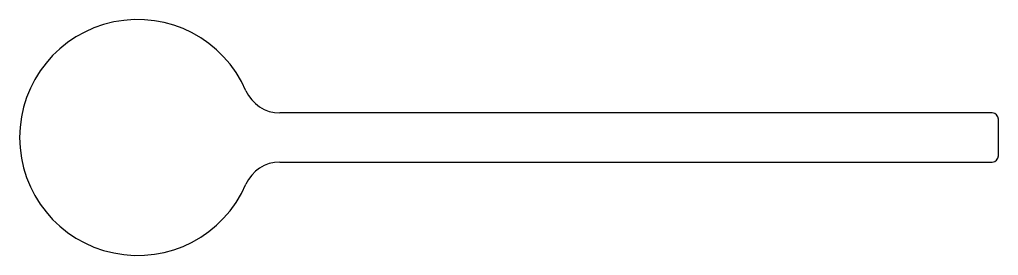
# Model space of a CAD drawing. Extents: x 402.5 to 442.3, y 681.1 to 690.7.
import ezdxf

# ---------------------------------------------------------------- set-up
doc = ezdxf.new("R2010")
doc.units = 0
doc.layers.get('0').update_dxf_attribs({"linetype": 'CONTINUOUS'})

msp = doc.modelspace()

# ---------------------------------------------------------------- linework, layer by layer
for p, q in [((442.076, 686.855), (413.109, 686.855)), ((442.326, 685.105), (442.326, 686.605)), ((413.109, 684.855), (442.076, 684.855))]:
    msp.add_line(p, q)
for centre, radius, start, end in [((407.326, 685.855), 4.8, 23.3799, 336.6201), ((413.109, 688.355), 1.5, 203.3799, 270), ((442.076, 686.605), 0.25, 0, 90), ((442.076, 685.105), 0.25, 270, 0), ((413.109, 683.355), 1.5, 90, 156.6201)]:
    msp.add_arc(centre, radius, start, end)

doc.saveas('drawing.dxf')
